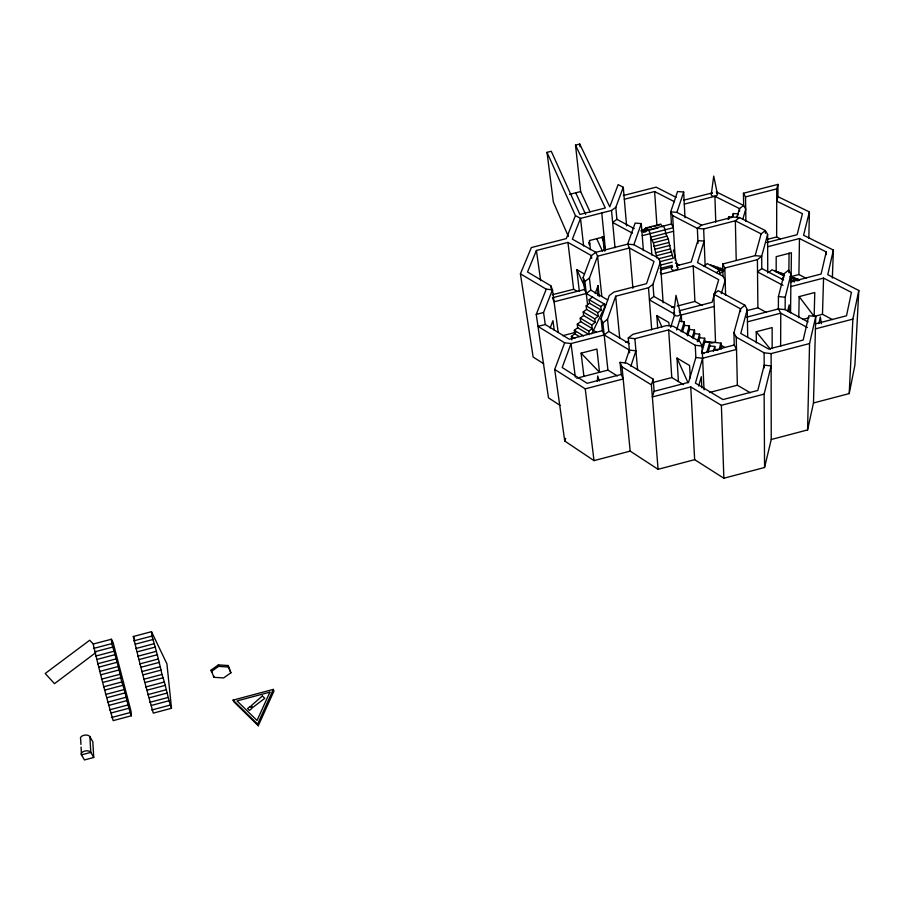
<?xml version="1.0" encoding="UTF-8"?>
<svg xmlns="http://www.w3.org/2000/svg" width="904" height="904" viewBox="0 0 904 904"><rect width="100%" height="100%" fill="white"/><g stroke="black" fill="none" stroke-linecap="round" stroke-linejoin="round"><path stroke-width="1.36" d="M776.174 272.047L776.197 256.668L791.395 252.747L791.136 276.556L798.91 274.545L806.391 278.409M780.423 238.882L776.649 236.972L776.739 188.891L777.971 184.393L743.438 193.241L743.653 205.457L745.732 209.118L742.76 219.457M766.739 242.532L797.136 234.701L802.436 213.694L776.717 201.174L777.937 196.665L777.971 184.393M746.501 317.214L778.389 308.931L778.423 296.568L784.276 273.584L788.57 270.126L790.966 274.206L790.559 312.92M780.627 346.401L780.774 313.168L778.265 308.727M808.074 321.937L785.124 309.609L785.214 297.235L790.966 274.206M788.876 272.703L789.056 253.097M789.124 311.914L789.203 304.897L787.678 311.055M791.192 278.613L791.147 282.251L794.288 279.698L790.808 277.89M794.266 282.116L794.288 279.698M798.91 274.545L799.464 238.532L767.654 246.735M798.808 317.654L799.147 296.591L814.775 292.534L814.165 316.457L822.47 314.298L832.381 319.541M808.831 238.407L809.385 211.909L777.937 196.665M605.624 304.795L586.289 293.495L584.549 289.483L583.17 277.46L591.408 255.606L595.838 252.306L627.636 244.136L633.862 244.701L658.417 258.092L660.372 262.036L652.971 284.285L648.496 287.743L615.68 296.207L607.533 319.315L608.776 331.395L604.188 334.955L571.045 343.543L564.65 342.831L554.706 369.465L564.74 441.028L594.007 460.622L630.178 451.119L658.078 469.312L694.656 459.673L723.867 478.239L764.569 467.492L771.236 439.502L807.577 429.931L809.555 343.554L815.758 316.445L808.831 315.745L803.159 340.062L768.66 349.057L740.771 333.44L747.258 309.518L744.952 305.258L718.205 290.681L713.776 294.184L715.527 342.119L711.493 343.17M807.577 429.931L813.487 402.969L815.758 316.445M822.47 314.298L823.567 278.104L790.842 286.579M826.143 254.679L826.233 251.888L799.464 238.532M832.369 278.07L833.375 250.046L803.588 235.243L809.385 211.909M597.668 295.54L598.041 285.698L595.16 293.597M813.487 402.969L849.206 393.59L852.879 319.112L858.8 290.466L827.77 274.658L833.375 250.046M858.8 290.466L854.913 365.035L849.206 393.59M597.318 381.341L597.725 375.928L599.307 381.013M673.762 313.948L675.989 295.337L680.407 313.451M711.312 194.157L713.731 176.099L717.46 194.123M818.843 323.643L820.312 316.897L821.397 323.677M826.233 251.888L821.092 274.036L791.181 281.788M764.569 467.492L764.129 394.121L771.123 365.939L764.196 365.159L757.812 390.438L722.94 399.568L695.413 383.126L702.6 358.266L736.534 349.43L734.24 345.012L733.935 332.717L740.512 308.829L744.952 305.258M698.012 243.312L697.346 228.396L701.606 225.152L733.2 217.039L739.54 217.559L765.36 230.565L767.62 234.418L761.699 256.227L761.789 268.544L757.541 271.934L782.977 285.314M721.313 293.619L725.166 280.296L723.008 276.285L722.635 264.024L755.156 255.64L761.145 233.865L765.36 230.565L765.372 233.3M720.092 348.887L721.347 344.39A4.091 0.633 -83.2 0 0 720.567 343.916A4.091 0.633 -83.2 0 0 719.776 349.147M713.346 351.532L714.781 346.469L709.866 345.927L708.058 352.255M698.645 385.997L701.312 376.697L701.832 387.782M706.815 352.492L709.73 342.367L704.815 341.836L701.877 351.95M702.08 347.113L704.657 338.265L699.752 337.734L698.634 341.52M629.613 352.786L628.257 337.949L634.879 338.672L668.666 329.903L695.255 345.283L695.854 357.509L688.577 382.324L654.123 391.319L652.36 396.969L690.758 386.935L721.381 405.32L764.129 394.121M697.346 341.723L699.583 334.152L694.667 333.621L693.165 338.672M732.195 217.242L733.302 213.525L737.969 213.909L736.873 217.638L739.517 208.587L743.653 205.457L716.284 191.863M692.227 337.599L694.487 330.028L689.571 329.508L687.673 335.802M728.002 219.243L728.737 216.768L732.229 217.05M686.712 334.706L689.39 325.892L684.464 325.372L682.543 331.666M681.175 331.813L684.271 321.745L679.345 321.225M676.621 330.028L681.288 314.976L714.228 306.433M658.078 469.312L651.4 384.821L653.185 379.171L626.754 363.103L620.054 362.334L621.229 374.437L623.184 378.957L585.238 388.844L554.706 369.465M670.678 327.327L674.768 314.298M630.845 366.222L635.93 350.808L629.365 350.074L604.188 334.955L602.346 330.694L601.058 318.626L609.285 295.563L613.827 292.105L646.541 283.664L654.021 261.437L629.478 247.99L627.636 244.136L635.15 223.073L641.298 223.593L643.388 250.577M675.277 260.284L672.655 215.57L670.711 211.864L676.893 212.383L683.673 192.021L677.559 191.535L670.711 211.864L671.446 223.977L673.367 227.684L642.236 235.673M625.082 362.899L629.365 350.074M633.862 244.701L641.298 223.593M564.74 441.028L565.667 438.383M607.737 299.958L590.775 290.105L589.431 278.07L597.589 256.182L595.838 252.306L572.356 239.153L580.515 218.384L611.522 210.462L615.805 207.321L623.285 187.275L618.144 184.619L609.782 206.824L579.758 144.052L575.509 145.137L580.65 191.558L590.018 211.841M550.14 327.971L552.943 320.683L554.254 330.197M602.346 330.694L569.294 339.26L545.259 324.502L543.553 312.524L552.468 289.811L550.818 285.777L527.529 272.002L536.4 250.476L567.938 242.396L591.408 255.606L591.702 258.374M560.118 405.433L548.491 397.85L536.241 314.411L546.242 289.19L552.468 289.811L558.22 332.514M575.509 145.137L605.318 207.965L579.882 214.463L551.27 151.273L547.01 152.358L575.419 215.604L566.288 238.611L531.349 247.56L520.421 273.833L533.123 357.035L543.699 363.758M258.284 725.754L273.968 691.04L273.302 689.39L233.085 700.125L233.808 701.753L258.284 725.754L257.595 724.127L233.085 700.125M257.595 724.127L273.302 689.39M591.77 333.745L604.539 307.529L604.166 303.936L600.787 306.524L601.16 310.106L597.781 312.705L598.165 316.264L594.787 318.863L595.182 322.412L591.792 325.011L592.188 328.547L588.809 331.158L589.216 334.672L577.712 327.711L577.283 324.197L580.662 321.621L580.244 318.095L583.622 315.519L583.204 311.97L586.583 309.405L586.165 305.846L589.544 303.269L589.137 299.699L592.515 297.133M781.723 278.974L783.847 277.257M768.897 272.262L772.072 269.708L783.745 275.788M722.635 264.024L724.816 268.036L757.416 259.629L761.699 256.227L755.156 255.64M628.257 337.949L632.902 334.31L666.598 325.576L673.243 326.287L699.843 341.588L702.058 346.029L704.024 389.771M716.33 272.692L719.561 270.16L707.278 263.606L704.058 266.104M652.971 284.285L653.863 296.433L649.422 299.879L673.559 313.609M617.308 375.917L607.917 370.12L602.9 322.875L607.533 319.315M739.54 217.559L735.347 220.802L703.651 228.938L697.346 228.396L672.655 215.57M579.362 336.582L574.763 333.791L574.334 330.299L577.712 327.711M571.825 339.859L571.384 336.378L574.763 333.791M590.775 290.105L586.289 293.495L554.084 301.8L552.852 298.761M95.824 652.575L54.5 683.661L45.2 673.48L89.699 640.235L93.485 644.156M587.566 304.716L584.911 281.46L589.431 278.07M615.805 207.321L616.901 219.333L612.652 222.463L632.427 233.13M211.129 670.067L218.384 664.892L228.192 665.536L230.893 672.791L223.65 677.921L213.886 677.322L211.129 670.067L212.157 672.384M211.31 671.548L218.587 666.372L228.396 667.016L230.893 672.791M80.931 744.444L80.659 739.11A4.87 2.802 -6.9 0 1 83.801 735.314A4.87 2.802 -6.9 0 1 89.891 736.647L92.818 741.743L93.733 757.462L84.456 759.948L81.473 754.885L81.066 747.043M103.485 686.837L121.735 681.989C125.938 692.972 127.193 704.792 131.385 715.765L113.181 720.624C105.836 695.3 99.169 669.774 93.18 644.055L111.407 639.241L113.079 642.518L131.023 711.211L131.385 715.765M143.702 679.299L161.952 674.452C165.986 685.481 167.466 697.244 171.5 708.273L153.307 713.12C146.041 687.763 139.374 662.214 133.306 636.506L151.51 631.693L166.935 663.875L171.5 708.273M105.18 690.001L123.396 685.164M145.307 682.475L163.511 677.65M105.485 694.509L123.735 689.662M145.713 686.972L163.952 682.124M107.18 697.651L125.396 692.814M147.307 690.136L165.5 685.3M107.486 702.193L125.746 697.334M147.714 694.656L165.963 689.808M109.181 705.312L127.385 700.464M149.307 697.798L167.5 692.961M109.497 709.866L127.746 705.007M149.725 702.34L167.963 697.481M111.181 712.962L129.385 708.114M151.307 705.459L169.5 700.611M111.497 717.539L129.747 712.68M151.725 710.013L169.963 705.154M93.451 648.462L111.723 643.637C115.712 656.236 119.045 669.028 121.735 681.989M133.679 640.891L151.928 636.066C155.85 648.699 159.172 661.502 161.952 674.452M95.18 651.716L113.395 646.902M135.306 644.168L153.51 639.354M95.462 656.134L113.723 651.309M135.679 648.575L153.94 643.75M97.18 659.378L115.396 654.552M137.306 651.829L155.511 647.015M97.462 663.807L115.723 658.982M137.69 656.259L155.94 651.422M99.18 667.028L117.396 662.203M139.306 659.491L157.511 654.677M99.474 671.491L117.735 666.655M139.691 663.931L157.94 659.095M101.18 674.689L119.396 669.864M141.306 667.152L159.511 662.327M101.474 679.164L119.735 674.327M141.702 671.615L159.952 666.779M103.18 682.339L121.396 677.514M143.307 674.813L161.511 669.988M576.707 378.234L607.917 370.12M802.616 319.462L809.035 317.79M756.354 342.898L756.241 331.723L772.152 327.587L772.163 348.582M621.229 374.437L587.193 383.307L562.186 367.521L571.045 343.543L575.328 377.149M701.764 353.464L734.24 345.012M815.6 323.824L846.517 315.778L851.444 292.387L823.567 278.104M815.431 328.875L852.879 319.112M652.665 382.55L671.785 377.567L683.582 384.652M733.935 332.717L736.24 337.135L764.117 352.82L771.112 353.588L809.555 343.554M709.516 392.494L737.359 385.206L750.297 392.788M545.259 324.502L537.993 326.378L564.65 342.831M562.729 335.689L575.859 332.288M671.762 307.462L674.486 306.75M677.209 306.049L694.916 301.461L702.046 305.439M679.22 310.784L712.069 302.275L718.703 279.675L693.198 265.923L661.197 274.183L660.225 272.206M581.091 353.17L596.922 349.068L599.51 372.301L581.091 353.17L583.916 376.358M625.557 342.141L628.212 341.452M747.325 310.535L757.88 307.801L766.174 312.298M747.461 321.824L780.774 313.168L807.351 327.508M650.044 229.989L658.157 227.91M673.57 231.288L650.575 237.198L653.389 242.826L656.88 258.024M651.976 240.001L666.949 236.159M653.389 242.826L668.384 238.972C669.276 245.233 671.231 251.199 672.892 257.256M653.637 246.408L668.61 242.554M655.05 249.244L670.056 245.379M655.298 252.804L670.271 248.962M656.711 255.651L671.717 251.798M658.315 258.86L671.932 255.357M659.739 261.719L673.378 258.205M659.976 265.256L672.226 262.103M552.321 294.76L573.644 289.269L577.17 291.337M767.406 239.357L776.649 236.972M660.033 268.488L672.305 265.324M552.446 297.755L584.549 289.483M660.587 269.889L672.553 266.804M676.542 265.776L691.164 262.002L697.888 240.577L704.148 241.131L697.504 262.589L723.008 276.285M536.241 314.411L543.553 312.524M569.486 194.405L580.65 191.558M623.319 195.546L656.134 187.173L676.124 197.355M624.314 199.275L654.609 191.535L674.497 201.728M683.729 200.191L712.216 192.902M684.294 204.134L714.906 196.292L739.517 208.587L739.574 211.333M743.438 193.241L745.529 196.891L776.739 188.891M604.143 236.78L589.431 240.554L590.425 249.662M646.224 231.492L645.953 227.91L660.801 224.113L662.214 226.87M645.027 231.096L644.857 228.723L651.569 227.006M654.259 226.316L659.637 224.938M643.942 231.887L643.761 229.537L646.439 228.848M640.823 230.836L645.332 229.65M641.591 231.119L644.247 230.441M641.738 231.593L671.446 223.977M778.423 296.568L785.214 297.235M778.389 308.931L785.124 309.609M704.837 341.373L721.053 343.136M695.255 345.283L702.058 346.029M714.409 349.419L718.431 349.859M717.369 350.277L714.917 350.006L714.781 346.469M701.504 353.215L703.979 353.487M695.854 357.509L702.6 358.266M761.145 233.865L735.347 220.802L736.218 260.273M676.893 212.383L701.606 225.152M796.865 278.5L799.159 279.686M793.836 277.426L799.588 280.409M790.785 276.341L798.865 280.534M790.039 276.454L798.13 280.669M790.424 277.178L797.373 280.782M781.531 273.064L783.847 274.274M778.4 271.957L784.209 274.974M775.248 270.838L784.57 275.686M761.789 268.544L783.576 279.935M720.544 268.081L724.206 270.025M717.267 266.974L723.369 270.228M713.957 265.855L723.742 271.076M710.634 264.736L722.884 271.279L719.674 273.799L719.561 270.16M616.901 219.333L634.212 228.622M675.446 263.041L679.051 265.008M575.419 215.604L580.515 218.384L583.622 245.956M713.776 294.184L740.512 308.829L740.568 311.586M653.863 296.433L674.395 308.049M721.426 345.486L724.963 347.509M579.362 291.359L576.786 269.584L584.594 274.07M657.694 327.96L656.801 315.564L668.904 322.513L669.084 325.282M589.137 299.699L600.787 306.524M589.544 303.269L601.16 310.106M678.418 381.556L676.983 358.063L689.582 365.51L690.249 377.962M586.165 305.846L597.781 312.705M586.583 309.405L598.165 316.264M520.421 273.833L546.242 289.19M583.204 311.97L594.787 318.863M583.622 315.519L595.182 322.412M608.776 331.395L629.173 343.576M580.244 318.095L591.792 325.011M580.662 321.621L592.188 328.547M592.335 329.779L596.403 332.22M577.283 324.197L588.809 331.158M574.334 330.299L583.532 335.881M620.054 362.334L622.009 366.854L651.4 384.821M571.384 336.378L574.831 338.48M756.241 331.723L770.389 349.193M799.147 296.591L814.165 316.457M93.733 757.462L90.795 752.388L89.891 736.647M663.389 226.045L665.299 229.763L665.525 233.356L668.384 238.972M648.462 229.876L650.315 233.605L651.874 255.086M645.953 227.91L647.332 230.689M644.857 228.723L645.772 230.565M643.761 229.537L645.117 232.283M642.676 230.328L643.58 232.158M133.306 636.506L134.526 638.981M576.786 269.584L584.233 285.607M604.494 240.294L602.798 236.633L604.211 250.657M601.714 237.198L603.476 241.006M575.758 192.801L585.622 214.384M596.651 238.498L602.459 251.199M589.815 244.057L588.979 242.215L589.284 245.018M676.983 358.063L688.068 382.833M656.801 315.564L661.909 326.966M568.39 236.475L553.338 201.999L547.01 152.358M583.17 277.46L584.911 281.46M601.058 318.626L602.9 322.875M673.457 249.899L677.774 267.957M536.4 250.476L540.66 280.692M228.192 665.536L228.396 667.016M550.818 285.777L551.18 288.444M218.384 664.892L218.587 666.372M213.706 675.842L213.886 677.322M567.938 242.396L573.644 289.269M585.238 388.844L594.007 460.622M579.758 144.052L580.052 146.821M598.041 285.698L599.205 296.625M601.815 296.365L597.589 256.182L629.478 247.99L632.924 288.342M601.759 212.96L605.477 250.114M603.646 238.464L604.912 251.086M615.68 296.207L619.715 337.949M622.009 366.854L630.178 451.119M151.51 631.693L151.928 636.066M611.522 210.462L615.025 247.696M623.285 187.275L626.608 225.887M634.879 338.672L637.591 369.815M653.185 379.171L654.123 391.319M648.496 287.743L651.694 329.802M111.407 639.241L111.723 643.637M660.372 262.036L663.129 302.772M654.609 191.535L656.914 225.277M668.666 329.903L671.785 377.567M681.288 314.976L681.672 321.801M684.271 321.745L684.464 325.372M689.39 325.892L689.571 329.508M690.758 386.935L694.656 459.673M683.673 192.021L684.995 217.717M694.487 330.028L694.667 333.621M693.198 265.923L694.916 301.461M699.583 334.152L699.752 337.734M704.657 338.265L704.815 341.836M703.651 228.938L705.154 265.742M709.73 342.367L709.866 345.927M714.906 196.292L715.776 222.214M721.381 405.32L723.867 478.239M721.347 344.39L721.505 349.068M724.816 268.036L725.607 295.416M728.737 216.768L728.805 219.175M733.302 213.525L733.359 215.943M736.24 337.135L737.359 385.206M745.529 196.891L745.924 221.469M747.258 309.518L747.698 336.989M757.416 259.629L757.88 307.801M764.117 352.82L764.208 367.928M767.62 234.418L767.745 272.952M771.112 353.588L771.236 439.502M679.311 311.936A3.333 2.249 -4.2 0 1 679.559 315.101A3.333 2.249 -4.2 0 1 674.859 315.462A3.333 2.249 -4.2 0 1 674.61 312.298M677.616 267.414A3.232 2.113 -4.6 0 1 676.056 270.013A3.232 2.113 -4.6 0 1 671.988 269.629A3.232 2.113 -4.6 0 1 672.147 266.906M676.7 266.544A3.232 2.113 -4.6 0 1 677.254 266.94M716.397 192.846A3.107 1.921 -4.1 0 1 716.702 195.558A3.107 1.921 -4.1 0 1 712.318 195.942A3.107 1.921 -4.1 0 1 712.024 193.23M704.657 341.486A4.079 0.667 -83.2 0 1 705.109 341.972M269.889 692.148L257.041 720.477L237.029 700.916L269.889 692.148M262.341 695.978L251.21 705.708L252.917 707.369L264.77 698.306L262.341 695.978M250.069 706.487L247.515 708.544L249.436 710.42L251.99 708.352L250.069 706.487M90.795 752.388L81.473 754.885A4.915 2.791 -7.1 0 1 84.637 751.088A4.915 2.791 -7.1 0 1 90.795 752.388"/></g></svg>
